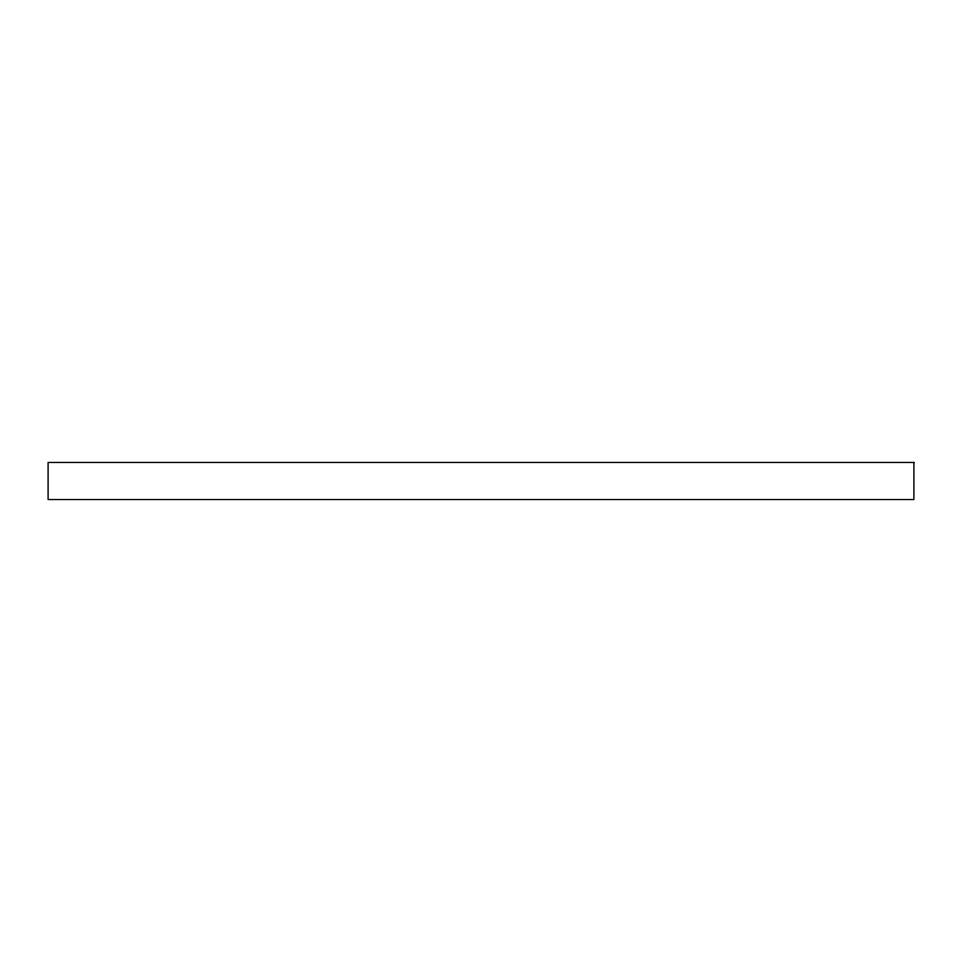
<?xml version="1.0" encoding="UTF-8"?>
<svg xmlns="http://www.w3.org/2000/svg" width="962" height="962" viewBox="0 0 962 962"><rect width="100%" height="100%" fill="white"/><g stroke="black" fill="none" stroke-linecap="round" stroke-linejoin="round"><path stroke-width="1.44" d="M913.9 462.457L48.1 462.457L48.1 499.543L913.9 499.543L913.9 462.457"/></g></svg>
